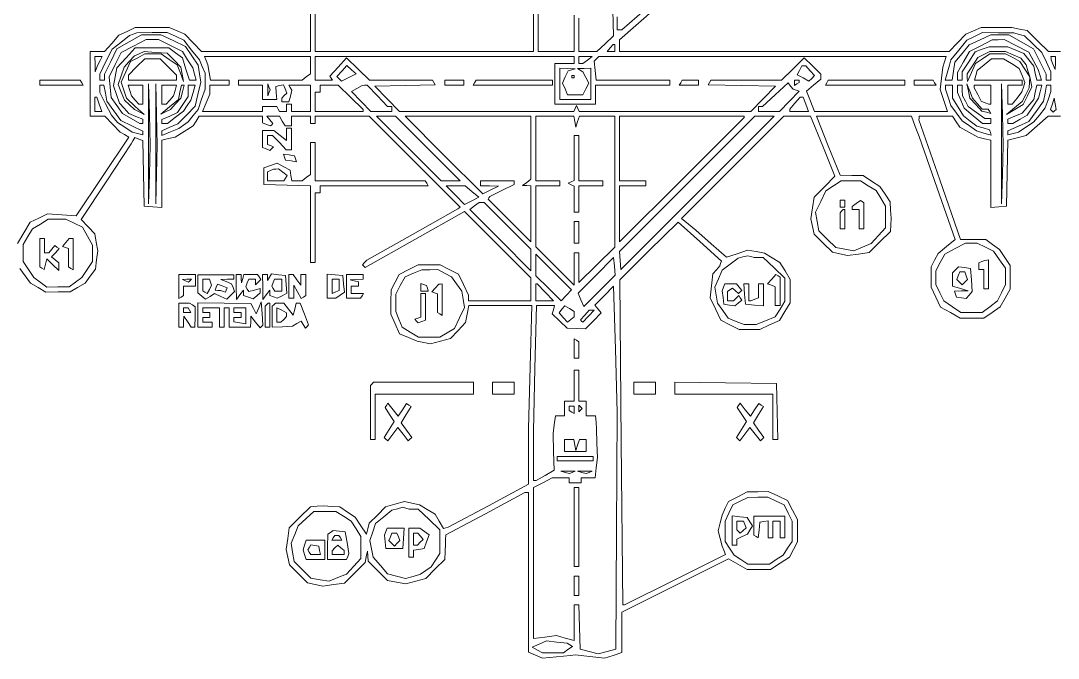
# Paper-space layout 'AN-05-DGE-020' of a CAD drawing. Header units: metres, sheet in millimetres. Extents: x 12 to 193, y 4 to 291.
# Drawn here: x 59 to 113.4, y 208.6 to 242.1 of the extents above; entities that cross this region are included whole.
import ezdxf

# ---------------------------------------------------------------- set-up
doc = ezdxf.new("R2010")
doc.units = ezdxf.units.M
doc.layers.add('DGE_CONTORNOS', color=7, linetype='Continuous', lineweight=0)
doc.layers.add('DGE_DATOS', color=7, linetype='Continuous', lineweight=0)

# ---------------------------------------------------------------- blocks, each defined once
blk = doc.blocks.new('LP_REF_DGE_MT_020')
at = {"layer": 'DGE_CONTORNOS'}
for points in [[(85.885, 243.098), (85.885, 240.475), (80.167, 240.475), (74.448, 240.475), (74.448, 245.25)], [(74.197, 245.439), (74.197, 240.475), (71.337, 240.476), (68.478, 240.477), (68.038, 240.933), (67.598, 241.389), (67.194, 241.56), (66.789, 241.731), (65.893, 241.731), (64.997, 241.731), (64.57, 241.529), (64.144, 241.326), (63.77, 240.9), (63.396, 240.475), (63.015, 240.475), (62.634, 240.475), (62.634, 238.778), (62.634, 237.081), (63.019, 237.081), (63.405, 237.081), (63.805, 236.662), (64.205, 236.243), (64.439, 236.115), (64.673, 235.987), (63.29, 233.917), (61.906, 231.848), (61.156, 231.902), (60.405, 231.956), (59.944, 231.737), (59.483, 231.519), (59.158, 230.964), (58.833, 230.409)], [(58.943, 229.091), (59.224, 228.71), (59.505, 228.33), (59.907, 228.092), (60.309, 227.854), (60.951, 227.863), (61.593, 227.871), (61.981, 228.101), (62.37, 228.33), (62.641, 228.698), (62.913, 229.065), (62.977, 229.546), (63.042, 230.027), (62.96, 230.466), (62.877, 230.905), (62.526, 231.281), (62.174, 231.658), (63.479, 233.647), (64.785, 235.636), (64.88, 235.798), (64.975, 235.96), (65.183, 235.88), (65.392, 235.8), (65.427, 234.084), (65.462, 232.368), (65.933, 232.329), (66.404, 232.29), (66.404, 234.055), (66.404, 235.82), (66.75, 235.905), (67.096, 235.99), (67.567, 236.286), (68.038, 236.581), (68.194, 236.831), (68.35, 237.081), (70.017, 237.081), (71.683, 237.081), (71.683, 236.906), (71.683, 236.731), (71.89, 236.652), (72.096, 236.573), (72.159, 236.635), (72.222, 236.698), (72.063, 236.89), (71.904, 237.081), (72.232, 237.081), (72.561, 237.081), (72.718, 236.83), (72.875, 236.578), (73.033, 236.578), (73.191, 236.578), (73.191, 236.83), (73.191, 237.081), (73.694, 237.081), (74.197, 237.081), (74.197, 236.893), (74.197, 236.704), (74.322, 236.704), (74.448, 236.704), (74.448, 236.893), (74.448, 237.081), (75.863, 237.081), (77.278, 237.081), (79.659, 234.698), (82.04, 232.315), (81.983, 232.266), (81.926, 232.218), (79.538, 230.871), (77.15, 229.524), (77.033, 229.409), (76.916, 229.293), (76.993, 229.216), (77.071, 229.138), (79.671, 230.611), (82.27, 232.084), (84.015, 230.343), (85.76, 228.601), (85.76, 228.003), (85.76, 227.404), (84.126, 227.404), (82.492, 227.404), (82.492, 227.553), (82.492, 227.702), (82.227, 228.248), (81.963, 228.795), (81.478, 229.042), (80.994, 229.289), (80.418, 229.289), (79.842, 229.289), (79.347, 229.037), (78.852, 228.784), (78.638, 228.377), (78.424, 227.969), (78.416, 227.338), (78.407, 226.706), (78.64, 226.188), (78.873, 225.671), (79.331, 225.478), (79.79, 225.286), (80.14, 225.21), (80.49, 225.135), (81.017, 225.276), (81.543, 225.418), (81.939, 225.838), (82.335, 226.258), (82.419, 226.705), (82.503, 227.153), (84.151, 227.153), (85.8, 227.153), (85.717, 223.927), (85.634, 220.702), (85.634, 219.238), (85.634, 217.774), (83.529, 216.65), (81.424, 215.527), (81.296, 215.492), (81.168, 215.457), (80.948, 215.829), (80.729, 216.2), (80.322, 216.447), (79.915, 216.694), (79.517, 216.778), (79.119, 216.862), (78.624, 216.729), (78.128, 216.595), (77.702, 216.16), (77.276, 215.725), (77.206, 215.437), (77.136, 215.15), (76.838, 215.6), (76.541, 216.05), (76.136, 216.316), (75.73, 216.582), (75.309, 216.611), (74.888, 216.641), (74.539, 216.618), (74.19, 216.596), (73.637, 216.043), (73.085, 215.49), (73, 214.923), (72.915, 214.356), (73.003, 213.955), (73.091, 213.554), (73.568, 213.077), (74.045, 212.599), (74.447, 212.511), (74.848, 212.423), (75.415, 212.508), (75.982, 212.593), (76.524, 213.135), (77.066, 213.677), (77.123, 213.974), (77.179, 214.27), (77.196, 214.002), (77.213, 213.734), (77.72, 213.227), (78.228, 212.72), (78.712, 212.638), (79.196, 212.556), (79.719, 212.697), (80.243, 212.838), (80.739, 213.334), (81.235, 213.831), (81.254, 214.239), (81.272, 214.647), (81.285, 214.881), (81.298, 215.114), (83.372, 216.231), (85.445, 217.347), (85.54, 217.349), (85.634, 217.35), (85.634, 213.155), (85.634, 208.96), (86.003, 208.807), (86.373, 208.654), (87.103, 208.723), (87.833, 208.792), (87.959, 208.809), (88.085, 208.826), (88.851, 208.736), (89.618, 208.646), (90.077, 208.797), (90.535, 208.949), (90.535, 210.007), (90.535, 211.065), (93.332, 212.464), (96.128, 213.863), (96.618, 213.581), (97.108, 213.299), (97.721, 213.299), (98.334, 213.299), (98.83, 213.627), (99.326, 213.955), (99.533, 214.355), (99.739, 214.754), (99.739, 215.337), (99.739, 215.92), (99.483, 216.423), (99.226, 216.926), (98.712, 217.158), (98.199, 217.389), (97.653, 217.381), (97.107, 217.373), (96.611, 217.12), (96.115, 216.867), (95.948, 216.511), (95.782, 216.156), (95.685, 215.747), (95.589, 215.339), (95.687, 214.93), (95.785, 214.522), (95.874, 214.308), (95.962, 214.094), (93.313, 212.768), (90.663, 211.443), (90.62, 211.443), (90.576, 211.443), (90.499, 219.974), (90.423, 228.506), (91.949, 230.018), (93.476, 231.53), (94.614, 230.508), (95.751, 229.486), (95.71, 229.356), (95.669, 229.226), (95.486, 229.024), (95.304, 228.821), (95.228, 228.186), (95.153, 227.55), (95.434, 226.97), (95.715, 226.39), (96.199, 226.143), (96.684, 225.896), (97.223, 225.899), (97.762, 225.901), (98.277, 226.135), (98.792, 226.369), (99.077, 226.83), (99.362, 227.292), (99.362, 227.907), (99.362, 228.521), (99.09, 228.962), (98.818, 229.402), (98.416, 229.649), (98.014, 229.896), (97.57, 229.979), (97.126, 230.061), (96.571, 229.87), (96.016, 229.679), (95.209, 230.395), (94.403, 231.111), (94.028, 231.413), (93.654, 231.714), (96.335, 234.398), (99.017, 237.081), (99.719, 237.081), (100.421, 237.081), (101.065, 235.507), (101.708, 233.933), (101.159, 233.383), (100.609, 232.834), (100.524, 232.267), (100.439, 231.7), (100.528, 231.299), (100.616, 230.897), (101.093, 230.42), (101.57, 229.943), (101.971, 229.855), (102.373, 229.767), (102.94, 229.852), (103.507, 229.937), (104.059, 230.489), (104.612, 231.042), (104.635, 231.391), (104.657, 231.74), (104.628, 232.161), (104.598, 232.582), (104.332, 232.987), (104.066, 233.393), (103.627, 233.681), (103.188, 233.969), (102.585, 233.978), (101.982, 233.987), (101.359, 235.534), (100.736, 237.081), (103.229, 237.081), (105.722, 237.081), (105.921, 236.547), (106.119, 236.013), (107.062, 233.311), (108.005, 230.609), (107.56, 230.247), (107.115, 229.885), (106.932, 229.53), (106.749, 229.176), (106.749, 228.644), (106.749, 228.112), (107, 227.592), (107.251, 227.073), (107.766, 226.784), (108.28, 226.495), (108.899, 226.495), (109.519, 226.495), (109.949, 226.79), (110.38, 227.085), (110.638, 227.545), (110.896, 228.004), (110.896, 228.628), (110.896, 229.252), (110.613, 229.667), (110.331, 230.083), (109.976, 230.346), (109.621, 230.609), (108.958, 230.609), (108.295, 230.609), (107.205, 233.751), (106.115, 236.893), (106.118, 236.987), (106.12, 237.081), (106.997, 237.081), (107.874, 237.081), (108.064, 236.791), (108.255, 236.5), (108.727, 236.241), (109.199, 235.982), (109.545, 235.901), (109.891, 235.82), (109.891, 234.055), (109.891, 232.289), (110.299, 232.329), (110.708, 232.368), (110.743, 234.092), (110.777, 235.817), (111.259, 235.946), (111.741, 236.076), (112.312, 236.579), (112.883, 237.081), (113.209, 237.081), (113.535, 237.081)], [(113.535, 240.475), (113.226, 240.475), (112.917, 240.475), (112.352, 241.023), (111.788, 241.572), (111.389, 241.652), (110.99, 241.731), (110.185, 241.731), (109.38, 241.731), (108.975, 241.56), (108.571, 241.389), (108.131, 240.933), (107.691, 240.477), (99.051, 240.476), (90.41, 240.475), (90.41, 240.784), (90.41, 241.093), (92.253, 242.713)], [(92.134, 243.011), (90.528, 241.606), (90.406, 241.606), (90.284, 241.606), (90.284, 242.297)], [(90.034, 243.332), (90.097, 241.291), (89.657, 240.885), (89.216, 240.478), (88.744, 240.476), (88.273, 240.475), (88.273, 241.347), (88.273, 242.219)], [(88.022, 242.375), (88.022, 241.425), (88.022, 240.475), (87.079, 240.475), (86.137, 240.475), (86.137, 242.981)]]:
    blk.add_lwpolyline(points, dxfattribs=at)
for points in [[(67.113, 241.275), (67.546, 241.069), (67.956, 240.552), (68.366, 240.035), (68.516, 239.683), (68.667, 239.332), (68.667, 238.913), (68.667, 238.495), (68.481, 237.969), (68.295, 237.442), (68.036, 237.113), (67.778, 236.784), (67.533, 236.613), (67.289, 236.442), (66.847, 236.257), (66.404, 236.072), (66.404, 236.198), (66.404, 236.324), (66.824, 236.499), (67.243, 236.674), (67.693, 237.137), (68.143, 237.601), (68.294, 238.23), (68.445, 238.86), (68.372, 239.308), (68.3, 239.756), (67.972, 240.25), (67.645, 240.745), (66.993, 241.048), (66.342, 241.352), (65.839, 241.352), (65.336, 241.352), (64.69, 240.981), (64.044, 240.611), (63.716, 239.953), (63.388, 239.294), (63.388, 239.13), (63.388, 238.966), (63.262, 238.966), (63.137, 238.966), (63.137, 239.13), (63.137, 239.294), (63.461, 239.944), (63.785, 240.595), (64.246, 240.956), (64.708, 241.318), (64.896, 241.389), (65.085, 241.46), (65.883, 241.47), (66.681, 241.48)], [(66.851, 240.79), (67.473, 240.477), (67.751, 240.045), (68.029, 239.612), (68.11, 239.289), (68.191, 238.966), (68.02, 238.967), (67.85, 238.968), (67.661, 239.555), (67.473, 240.142), (67.118, 240.403), (66.763, 240.663), (65.883, 240.663), (65.004, 240.663), (64.518, 240.143), (64.033, 239.622), (63.944, 239.148), (63.855, 238.674), (64.014, 238.223), (64.172, 237.772), (64.421, 237.5), (64.67, 237.227), (65.034, 237.076), (65.399, 236.925), (65.399, 236.815), (65.399, 236.704), (65.322, 236.704), (65.245, 236.704), (64.785, 236.962), (64.326, 237.22), (64.034, 237.646), (63.743, 238.072), (63.691, 238.612), (63.639, 239.151), (63.951, 239.789), (64.263, 240.427), (64.919, 240.765), (65.575, 241.103), (65.902, 241.103), (66.229, 241.103)], [(111.365, 241.373), (111.645, 241.291), (112.106, 240.855), (112.567, 240.419), (112.797, 239.913), (113.027, 239.406), (113.03, 239.186), (113.033, 238.966), (112.907, 238.966), (112.781, 238.966), (112.781, 239.13), (112.781, 239.294), (112.453, 239.953), (112.125, 240.611), (111.479, 240.981), (110.833, 241.352), (110.361, 241.353), (109.888, 241.354), (109.32, 241.087), (108.752, 240.82), (108.376, 240.365), (107.999, 239.909), (107.923, 239.438), (107.848, 238.966), (107.667, 238.966), (107.486, 238.966), (107.557, 239.218), (107.628, 239.469), (107.707, 239.752), (107.785, 240.035), (108.202, 240.55), (108.619, 241.064), (109.035, 241.269), (109.451, 241.474), (110.268, 241.465), (111.085, 241.455)], [(111.224, 240.776), (111.869, 240.45), (112.122, 239.991), (112.375, 239.532), (112.461, 239.249), (112.547, 238.966), (112.423, 238.966), (112.299, 238.966), (112.217, 239.338), (112.136, 239.709), (111.872, 240.044), (111.608, 240.379), (111.193, 240.553), (110.779, 240.726), (110.29, 240.726), (109.802, 240.726), (109.433, 240.597), (109.063, 240.468), (108.723, 239.943), (108.382, 239.419), (108.382, 239.193), (108.382, 238.966), (108.257, 238.966), (108.131, 238.966), (108.131, 239.175), (108.131, 239.384), (108.451, 239.93), (108.771, 240.475), (109.362, 240.783), (109.954, 241.091), (110.266, 241.097), (110.578, 241.103)], [(90.158, 240.663), (90.158, 240.475), (89.955, 240.475), (89.751, 240.475), (89.907, 240.663), (90.064, 240.852), (90.111, 240.852), (90.158, 240.852)], [(63.158, 240.003), (63.045, 239.783), (62.975, 239.595), (62.905, 239.406), (62.895, 239.815), (62.885, 240.223), (63.078, 240.223), (63.271, 240.223)], [(67.037, 240.021), (67.395, 239.658), (67.466, 239.281), (67.538, 238.904), (67.369, 239.343), (67.201, 239.783), (66.784, 240.066), (66.367, 240.349), (65.94, 240.349), (65.512, 240.349), (65.13, 240.151), (64.748, 239.954), (64.509, 239.413), (64.27, 238.872), (64.406, 238.448), (64.543, 238.024), (65.002, 237.599), (65.462, 237.175), (65.21, 237.306), (64.959, 237.438), (64.698, 237.684), (64.436, 237.931), (64.269, 238.336), (64.101, 238.741), (64.262, 239.199), (64.423, 239.658), (64.691, 239.954), (64.959, 240.251), (65.21, 240.361), (65.462, 240.472), (66.07, 240.428), (66.679, 240.384)], [(66.731, 239.67), (67.158, 239.243), (67.158, 239.105), (67.158, 238.966), (65.902, 238.966), (64.645, 238.966), (64.645, 239.105), (64.645, 239.243), (65.072, 239.67), (65.499, 240.097), (65.902, 240.097), (66.304, 240.097)], [(74.197, 239.766), (74.197, 239.308), (73.977, 239.141), (73.757, 238.974), (72.092, 238.97), (70.426, 238.966), (70.426, 238.841), (70.426, 238.715), (71.055, 238.715), (71.683, 238.715), (71.683, 238.338), (71.683, 237.961), (72.052, 237.961), (72.422, 237.961), (72.398, 238.302), (72.374, 238.642), (72.578, 238.685), (72.783, 238.727), (72.865, 238.512), (72.948, 238.296), (72.818, 238.166), (72.689, 238.036), (72.689, 237.936), (72.689, 237.835), (72.875, 237.835), (73.061, 237.835), (73.138, 238.142), (73.215, 238.449), (73.133, 238.582), (73.051, 238.715), (73.624, 238.715), (74.197, 238.715), (74.197, 238.024), (74.197, 237.333), (73.694, 237.333), (73.191, 237.333), (73.191, 237.521), (73.191, 237.71), (73.066, 237.71), (72.94, 237.71), (72.94, 237.521), (72.94, 237.333), (72.759, 237.333), (72.578, 237.333), (72.5, 237.458), (72.422, 237.584), (72.053, 237.584), (71.683, 237.584), (71.683, 237.458), (71.683, 237.333), (70.11, 237.333), (68.538, 237.333), (68.728, 237.788), (68.918, 238.243), (68.918, 238.479), (68.918, 238.715), (69.421, 238.715), (69.923, 238.715), (69.923, 238.841), (69.923, 238.966), (69.437, 238.966), (68.951, 238.966), (68.882, 239.375), (68.814, 239.783), (68.727, 240.003), (68.64, 240.223), (71.418, 240.223), (74.197, 240.223)], [(88.022, 240.035), (88.022, 239.846), (87.519, 239.846), (87.016, 239.846), (87.016, 238.778), (87.016, 237.71), (88.085, 237.71), (89.153, 237.71), (89.153, 238.212), (89.153, 238.715), (91.101, 238.715), (93.049, 238.715), (93.049, 238.841), (93.049, 238.966), (91.114, 238.966), (89.179, 238.966), (89.131, 239.472), (89.083, 239.977), (89.206, 240.1), (89.329, 240.223), (98.43, 240.223), (107.532, 240.223), (107.451, 239.94), (107.371, 239.658), (107.295, 239.073), (107.219, 238.488), (107.416, 237.911), (107.613, 237.333), (104.121, 237.333), (100.628, 237.333), (100.418, 237.867), (100.208, 238.401), (100.588, 238.715), (100.969, 239.029), (100.968, 239.162), (100.967, 239.294), (100.53, 239.718), (100.093, 240.141), (99.497, 239.554), (98.902, 238.966), (97.051, 238.966), (95.201, 238.966), (95.125, 238.844), (95.05, 238.722), (96.821, 238.687), (98.593, 238.652), (97.946, 237.992), (97.3, 237.333), (92.797, 237.333), (88.294, 237.333), (88.221, 237.49), (88.148, 237.647), (88.074, 237.49), (88.001, 237.333), (83.435, 237.333), (78.869, 237.333), (78.223, 237.992), (77.577, 238.652), (79.159, 238.687), (80.742, 238.723), (80.667, 238.845), (80.592, 238.966), (78.938, 238.966), (77.285, 238.966), (76.688, 239.553), (76.092, 240.141), (75.652, 239.66), (75.211, 239.179), (75.277, 239.073), (75.343, 238.966), (74.895, 238.966), (74.448, 238.966), (74.448, 239.595), (74.448, 240.223), (81.235, 240.223), (88.022, 240.223)], [(88.72, 240.031), (88.477, 239.846), (88.375, 239.846), (88.273, 239.846), (88.273, 240.035), (88.273, 240.223), (88.619, 240.219), (88.964, 240.215)], [(111.057, 240.305), (111.462, 240.136), (111.603, 239.96), (111.745, 239.783), (111.833, 239.469), (111.921, 239.155), (111.666, 239.557), (111.41, 239.96), (111.034, 240.154), (110.657, 240.349), (110.243, 240.348), (109.828, 240.347), (109.451, 240.099), (109.074, 239.851), (108.863, 239.377), (108.652, 238.904), (108.643, 239.105), (108.634, 239.306), (108.92, 239.731), (109.207, 240.157), (109.517, 240.314), (109.828, 240.471), (110.24, 240.473), (110.653, 240.475)], [(110.961, 239.845), (111.369, 239.593), (111.521, 239.226), (111.673, 238.859), (111.594, 238.609), (111.514, 238.359), (111.259, 238.034), (111.004, 237.71), (110.887, 237.71), (110.77, 237.71), (110.77, 238.212), (110.77, 238.715), (111.147, 238.715), (111.525, 238.715), (111.525, 238.841), (111.525, 238.966), (110.279, 238.966), (109.034, 238.966), (109.101, 239.219), (109.167, 239.472), (109.538, 239.785), (109.91, 240.097), (110.231, 240.097), (110.552, 240.097)], [(113.275, 239.878), (113.266, 239.532), (113.158, 239.783), (113.05, 240.035), (113.042, 240.129), (113.033, 240.223), (113.158, 240.223), (113.284, 240.223)], [(76.203, 239.115), (75.818, 238.929), (75.698, 239.049), (75.578, 239.169), (75.842, 239.453), (76.107, 239.737), (76.347, 239.519), (76.588, 239.302)], [(87.896, 239.514), (87.708, 239.462), (87.558, 239.141), (87.408, 238.821), (87.546, 238.517), (87.685, 238.212), (88.084, 238.212), (88.482, 238.212), (88.642, 238.511), (88.802, 238.809), (88.644, 239.108), (88.487, 239.406), (88.349, 239.499), (88.21, 239.591), (88.556, 239.593), (88.902, 239.595), (88.902, 238.778), (88.902, 237.961), (88.085, 237.961), (87.268, 237.961), (87.268, 238.778), (87.268, 239.595), (87.676, 239.58), (88.085, 239.566)], [(100.404, 239.466), (100.634, 239.212), (100.489, 239.067), (100.344, 238.921), (100.032, 239.088), (99.721, 239.254), (99.846, 239.487), (99.971, 239.72), (100.072, 239.72), (100.174, 239.72)], [(59.995, 238.841), (59.995, 238.715), (61.133, 238.715), (62.272, 238.715), (62.194, 238.841), (62.116, 238.966), (61.055, 238.966), (59.995, 238.966)], [(81.235, 238.841), (81.235, 238.715), (81.738, 238.715), (82.24, 238.715), (82.24, 238.841), (82.24, 238.966), (81.738, 238.966), (81.235, 238.966)], [(82.806, 238.841), (82.728, 238.715), (84.809, 238.715), (86.891, 238.715), (86.891, 238.841), (86.891, 238.966), (84.887, 238.966), (82.884, 238.966)], [(88.022, 239.155), (88.022, 239.092), (87.959, 239.092), (87.896, 239.092), (87.896, 239.155), (87.896, 239.218), (87.959, 239.218), (88.022, 239.218)], [(93.615, 238.841), (93.537, 238.715), (94.047, 238.715), (94.557, 238.715), (94.557, 238.841), (94.557, 238.966), (94.125, 238.966), (93.692, 238.966)], [(99.836, 238.911), (99.836, 238.856), (99.71, 238.778), (99.585, 238.7), (99.585, 238.833), (99.585, 238.966), (99.71, 238.966), (99.836, 238.966)], [(101.281, 238.841), (101.204, 238.715), (103.285, 238.715), (105.366, 238.715), (105.366, 238.841), (105.366, 238.966), (103.363, 238.966), (101.359, 238.966)], [(105.869, 238.841), (105.869, 238.715), (106.442, 238.715), (107.015, 238.715), (106.937, 238.841), (106.859, 238.966), (106.364, 238.966), (105.869, 238.966)], [(111.814, 238.152), (111.587, 237.69), (111.147, 237.433), (110.708, 237.176), (111.119, 237.517), (111.53, 237.857), (111.716, 238.217), (111.902, 238.577), (111.919, 238.866), (111.936, 239.155), (111.989, 238.885), (112.041, 238.615)], [(63.44, 238.29), (63.519, 237.865), (63.882, 237.364), (64.245, 236.863), (64.822, 236.584), (65.399, 236.305), (65.399, 236.202), (65.399, 236.099), (65.116, 236.169), (64.833, 236.24), (64.456, 236.499), (64.079, 236.758), (63.919, 236.951), (63.759, 237.144), (63.448, 237.737), (63.137, 238.33), (63.137, 238.522), (63.137, 238.715), (63.248, 238.715), (63.36, 238.715)], [(65.399, 238.212), (65.399, 237.71), (65.293, 237.71), (65.186, 237.71), (64.993, 237.93), (64.8, 238.149), (64.714, 238.432), (64.628, 238.715), (65.013, 238.715), (65.399, 238.715)], [(65.744, 234.026), (65.705, 232.494), (65.705, 235.636), (65.705, 238.778), (65.744, 237.168), (65.784, 235.558)], [(66.121, 234.026), (66.082, 232.494), (66.082, 235.636), (66.082, 238.778), (66.121, 237.168), (66.161, 235.558)], [(67.477, 238.369), (67.391, 238.024), (67.118, 237.729), (66.844, 237.435), (66.593, 237.308), (66.342, 237.181), (66.803, 237.572), (67.265, 237.963), (67.347, 238.339), (67.43, 238.715), (67.496, 238.715), (67.563, 238.715)], [(67.089, 238.432), (67.003, 238.149), (66.81, 237.93), (66.617, 237.71), (66.511, 237.71), (66.404, 237.71), (66.404, 238.212), (66.404, 238.715), (66.79, 238.715), (67.175, 238.715)], [(68.034, 238.323), (67.921, 237.93), (67.731, 237.64), (67.541, 237.349), (67.118, 237.027), (66.695, 236.704), (66.55, 236.704), (66.404, 236.704), (66.404, 236.807), (66.404, 236.91), (66.811, 237.09), (67.217, 237.27), (67.502, 237.697), (67.787, 238.124), (67.787, 238.419), (67.787, 238.715), (67.967, 238.715), (68.146, 238.715)], [(72.018, 238.307), (71.954, 238.149), (71.954, 238.464), (71.954, 238.778), (72.018, 238.621), (72.081, 238.464)], [(76.302, 238.075), (76.962, 237.44), (76.962, 237.386), (76.962, 237.333), (75.705, 237.333), (74.448, 237.333), (74.448, 237.835), (74.448, 238.338), (74.574, 238.338), (74.699, 238.338), (74.699, 238.527), (74.699, 238.715), (75.171, 238.712), (75.642, 238.71)], [(77.702, 238.149), (78.232, 237.584), (78.351, 237.584), (78.47, 237.584), (78.47, 237.458), (78.47, 237.333), (77.919, 237.333), (77.368, 237.333), (76.857, 237.858), (76.347, 238.384), (76.623, 238.537), (76.899, 238.69), (77.036, 238.703), (77.172, 238.715)], [(99.68, 238.446), (99.838, 238.4), (99.32, 237.866), (98.802, 237.333), (98.251, 237.333), (97.699, 237.333), (97.699, 237.458), (97.699, 237.584), (97.806, 237.584), (97.913, 237.584), (98.579, 238.212), (99.244, 238.839), (99.383, 238.666), (99.522, 238.493)], [(107.88, 238.369), (107.881, 238.024), (108.163, 237.562), (108.445, 237.1), (108.794, 236.828), (109.143, 236.555), (109.477, 236.466), (109.811, 236.376), (109.859, 236.232), (109.907, 236.089), (109.522, 236.199), (109.138, 236.309), (108.76, 236.578), (108.382, 236.847), (108.085, 237.247), (107.789, 237.647), (107.646, 238.074), (107.503, 238.501), (107.503, 238.608), (107.503, 238.715), (107.691, 238.715), (107.88, 238.715)], [(108.387, 238.432), (108.391, 238.149), (108.547, 237.87), (108.702, 237.59), (109.132, 237.273), (109.562, 236.956), (109.727, 236.956), (109.891, 236.956), (109.891, 236.83), (109.891, 236.704), (109.668, 236.704), (109.445, 236.704), (108.961, 237.103), (108.477, 237.502), (108.304, 237.916), (108.131, 238.33), (108.131, 238.522), (108.131, 238.715), (108.257, 238.715), (108.382, 238.715)], [(109.174, 237.741), (109.432, 237.458), (109.591, 237.458), (109.75, 237.458), (109.821, 237.344), (109.891, 237.23), (109.652, 237.293), (109.413, 237.355), (109.095, 237.69), (108.777, 238.024), (108.705, 238.401), (108.632, 238.778), (108.775, 238.401), (108.917, 238.024)], [(109.891, 238.212), (109.891, 237.71), (109.838, 237.71), (109.786, 237.71), (109.582, 237.788), (109.379, 237.866), (109.195, 238.221), (109.011, 238.577), (109.011, 238.646), (109.011, 238.715), (109.451, 238.715), (109.891, 238.715)], [(110.487, 234.026), (110.448, 232.494), (110.448, 235.636), (110.448, 238.778), (110.487, 237.168), (110.527, 235.558)], [(112.473, 238.369), (112.388, 238.024), (112.085, 237.581), (111.782, 237.139), (111.414, 236.921), (111.046, 236.704), (110.908, 236.704), (110.77, 236.704), (110.77, 236.815), (110.77, 236.925), (111.15, 237.082), (111.53, 237.239), (111.831, 237.597), (112.132, 237.955), (112.215, 238.335), (112.299, 238.715), (112.428, 238.715), (112.557, 238.715)], [(113.033, 238.545), (113.033, 238.376), (112.887, 237.948), (112.741, 237.521), (112.429, 237.144), (112.117, 236.767), (111.727, 236.505), (111.336, 236.242), (111.053, 236.171), (110.77, 236.099), (110.77, 236.207), (110.77, 236.315), (111.327, 236.562), (111.884, 236.808), (112.267, 237.336), (112.65, 237.865), (112.73, 238.29), (112.809, 238.715), (112.921, 238.715), (113.033, 238.715)], [(63.118, 237.71), (63.249, 237.333), (63.067, 237.333), (62.885, 237.333), (62.885, 237.71), (62.885, 238.087), (62.936, 238.087), (62.986, 238.087)], [(100.175, 237.71), (100.317, 237.333), (99.825, 237.333), (99.333, 237.333), (99.333, 237.394), (99.333, 237.456), (99.607, 237.771), (99.881, 238.087), (99.957, 238.087), (100.032, 238.087)], [(113.231, 237.364), (113.158, 237.291), (113.084, 237.365), (113.01, 237.439), (113.111, 237.732), (113.212, 238.024), (113.258, 237.73), (113.304, 237.437)], [(80.355, 235.385), (82.048, 233.688), (81.546, 233.688), (81.043, 233.688), (79.35, 235.385), (77.656, 237.081), (78.159, 237.081), (78.662, 237.081)], [(85.76, 235.43), (85.76, 233.778), (85.54, 233.611), (85.32, 233.445), (85.54, 233.441), (85.76, 233.437), (85.76, 231.962), (85.76, 230.488), (84.635, 231.608), (83.51, 232.727), (83.555, 232.8), (83.6, 232.873), (84.238, 233.186), (84.876, 233.499), (84.878, 233.594), (84.88, 233.688), (84, 233.688), (83.12, 233.688), (83.12, 233.562), (83.12, 233.437), (83.591, 233.428), (84.063, 233.42), (83.649, 233.215), (83.235, 233.009), (81.198, 235.045), (79.162, 237.081), (82.461, 237.081), (85.76, 237.081)], [(88.06, 236.798), (88.116, 236.516), (88.209, 236.798), (88.303, 237.081), (89.227, 237.081), (90.152, 237.081), (90.152, 233.65), (90.152, 230.219), (89.212, 229.286), (88.273, 228.353), (88.273, 229.135), (88.273, 229.917), (88.148, 229.917), (88.022, 229.917), (88.022, 229.072), (88.022, 228.227), (87.016, 229.226), (86.011, 230.226), (86.011, 231.831), (86.011, 233.437), (86.639, 233.437), (87.268, 233.437), (87.268, 233.562), (87.268, 233.688), (86.639, 233.688), (86.011, 233.688), (86.011, 235.385), (86.011, 237.081), (87.008, 237.081), (88.004, 237.081)], [(94.494, 233.057), (90.473, 229.034), (90.436, 229.507), (90.399, 229.98), (93.955, 233.53), (97.511, 237.08), (98.013, 237.081), (98.515, 237.081)], [(96.945, 237.049), (96.945, 237.017), (93.678, 233.751), (90.41, 230.485), (90.41, 231.961), (90.41, 233.437), (91.101, 233.437), (91.792, 233.437), (91.792, 233.562), (91.792, 233.688), (91.101, 233.688), (90.41, 233.688), (90.41, 235.385), (90.41, 237.081), (93.678, 237.081), (96.945, 237.081)], [(72.94, 236.129), (72.94, 235.806), (72.609, 236.067), (72.278, 236.327), (71.98, 236.327), (71.683, 236.327), (71.683, 235.883), (71.683, 235.439), (71.877, 235.365), (72.071, 235.291), (72.16, 235.386), (72.249, 235.482), (72.092, 235.538), (71.934, 235.594), (71.934, 235.835), (71.934, 236.076), (72.073, 236.076), (72.211, 236.076), (72.563, 235.699), (72.915, 235.322), (73.053, 235.322), (73.191, 235.322), (73.191, 235.887), (73.191, 236.453), (73.066, 236.453), (72.94, 236.453)], [(74.197, 234.864), (74.197, 234.03), (73.977, 233.863), (73.757, 233.696), (73.483, 233.692), (73.209, 233.688), (73.169, 233.966), (73.128, 234.245), (72.791, 234.434), (72.454, 234.622), (72.1, 234.498), (71.746, 234.373), (71.746, 233.936), (71.746, 233.499), (72.971, 233.463), (74.197, 233.427), (74.197, 231.421), (74.197, 229.415), (74.322, 229.415), (74.448, 229.415), (74.448, 231.237), (74.448, 233.059), (74.574, 233.059), (74.699, 233.059), (74.699, 233.248), (74.699, 233.437), (77.535, 233.437), (80.37, 233.437), (80.292, 233.562), (80.215, 233.688), (77.331, 233.688), (74.448, 233.688), (74.448, 234.693), (74.448, 235.699), (74.322, 235.699), (74.197, 235.699)], [(88.022, 234.892), (88.022, 233.709), (87.865, 233.636), (87.708, 233.562), (87.865, 233.489), (88.022, 233.416), (88.022, 232.735), (88.022, 232.054), (88.148, 232.054), (88.273, 232.054), (88.273, 232.745), (88.273, 233.437), (88.902, 233.437), (89.53, 233.437), (89.53, 233.562), (89.53, 233.688), (88.902, 233.688), (88.273, 233.688), (88.273, 234.882), (88.273, 236.076), (88.148, 236.076), (88.022, 236.076)], [(72.838, 234.935), (72.89, 234.779), (73.177, 234.735), (73.464, 234.692), (73.412, 234.85), (73.36, 235.007), (73.073, 235.049), (72.786, 235.091)], [(72.747, 234.147), (72.978, 233.977), (72.889, 233.833), (72.799, 233.688), (72.367, 233.688), (71.934, 233.688), (71.934, 233.929), (71.934, 234.17), (72.092, 234.233), (72.249, 234.296), (72.382, 234.306), (72.515, 234.316)], [(103.451, 233.437), (103.86, 233.187), (104.11, 232.778), (104.36, 232.368), (104.36, 231.799), (104.361, 231.23), (103.986, 230.82), (103.61, 230.409), (103.153, 230.218), (102.695, 230.026), (102.22, 230.107), (101.745, 230.187), (101.302, 230.63), (100.86, 231.072), (100.777, 231.563), (100.694, 232.055), (100.964, 232.612), (101.234, 233.17), (101.635, 233.427), (102.035, 233.684), (102.538, 233.685), (103.041, 233.687)], [(82.667, 233.13), (83.03, 232.833), (82.654, 232.639), (82.278, 232.444), (81.794, 232.94), (81.31, 233.437), (81.806, 233.432), (82.303, 233.427)], [(84.532, 231.334), (85.76, 230.111), (85.76, 229.543), (85.76, 228.976), (84.157, 230.584), (82.555, 232.192), (82.799, 232.374), (83.043, 232.557), (83.173, 232.557), (83.304, 232.557)], [(101.973, 232.494), (101.973, 232.305), (102.098, 232.305), (102.224, 232.305), (102.224, 232.494), (102.224, 232.682), (102.098, 232.682), (101.973, 232.682)], [(102.82, 232.5), (102.601, 232.341), (102.601, 232.26), (102.601, 232.18), (102.79, 232.18), (102.978, 232.18), (102.978, 231.677), (102.978, 231.174), (103.104, 231.174), (103.229, 231.174), (103.229, 231.858), (103.229, 232.542), (103.134, 232.601), (103.038, 232.66)], [(102.056, 232.096), (101.973, 232.012), (101.973, 231.593), (101.973, 231.174), (102.098, 231.174), (102.224, 231.174), (102.224, 231.677), (102.224, 232.18), (102.182, 232.18), (102.14, 232.18)], [(61.799, 231.472), (62.229, 231.267), (62.494, 230.795), (62.76, 230.323), (62.76, 229.888), (62.76, 229.452), (62.477, 229.036), (62.194, 228.621), (61.866, 228.378), (61.539, 228.136), (60.949, 228.127), (60.359, 228.118), (60.02, 228.369), (59.68, 228.621), (59.398, 229.036), (59.115, 229.452), (59.115, 229.905), (59.116, 230.357), (59.365, 230.767), (59.615, 231.177), (60.025, 231.426), (60.434, 231.676), (60.901, 231.677), (61.369, 231.677)], [(88.022, 230.986), (88.022, 230.42), (88.148, 230.42), (88.273, 230.42), (88.273, 230.986), (88.273, 231.551), (88.148, 231.551), (88.022, 231.551)], [(59.995, 229.925), (59.995, 229.178), (60.106, 229.109), (60.217, 229.041), (60.29, 229.317), (60.362, 229.593), (60.681, 229.294), (61, 228.994), (61, 229.189), (61, 229.384), (60.808, 229.543), (60.617, 229.702), (60.816, 229.923), (61.016, 230.144), (60.897, 230.218), (60.777, 230.292), (60.622, 230.105), (60.466, 229.917), (60.356, 229.917), (60.246, 229.917), (60.246, 230.295), (60.246, 230.672), (60.12, 230.672), (59.995, 230.672)], [(61.361, 230.463), (61.189, 230.254), (61.346, 230.201), (61.503, 230.148), (61.503, 229.663), (61.503, 229.178), (61.628, 229.101), (61.754, 229.023), (61.754, 229.847), (61.754, 230.672), (61.644, 230.672), (61.533, 230.672)], [(109.597, 230.214), (110.032, 230.007), (110.338, 229.556), (110.645, 229.105), (110.645, 228.682), (110.645, 228.259), (110.439, 227.824), (110.232, 227.39), (109.83, 227.083), (109.427, 226.776), (108.871, 226.776), (108.315, 226.776), (107.864, 227.082), (107.413, 227.389), (107.206, 227.824), (107, 228.259), (107, 228.619), (107, 228.979), (107.233, 229.414), (107.466, 229.848), (108.007, 230.134), (108.548, 230.42), (108.855, 230.42), (109.161, 230.42)], [(87.618, 227.689), (87.344, 227.398), (86.678, 228.057), (86.011, 228.715), (86.011, 229.282), (86.011, 229.848), (86.951, 228.914), (87.891, 227.981)], [(89.358, 227.925), (88.54, 227.107), (88.384, 227.45), (88.228, 227.792), (89.162, 228.734), (90.096, 229.675), (90.136, 229.21), (90.176, 228.744)], [(97.707, 229.666), (97.946, 229.666), (98.514, 229.122), (99.082, 228.578), (99.082, 227.974), (99.082, 227.371), (98.828, 226.96), (98.574, 226.55), (98.072, 226.348), (97.569, 226.147), (97.253, 226.147), (96.937, 226.147), (96.52, 226.321), (96.103, 226.496), (95.825, 226.886), (95.547, 227.276), (95.48, 227.691), (95.412, 228.107), (95.6, 228.556), (95.787, 229.005), (96.209, 229.323), (96.631, 229.641), (96.882, 229.701), (97.134, 229.762), (97.301, 229.714), (97.469, 229.666)], [(108.036, 229.018), (107.88, 228.862), (107.88, 228.513), (107.88, 228.165), (108.288, 228.047), (108.697, 227.929), (108.341, 227.918), (107.984, 227.907), (108.036, 227.75), (108.088, 227.592), (108.34, 227.555), (108.593, 227.517), (108.746, 227.702), (108.9, 227.887), (108.861, 228.494), (108.822, 229.101), (108.507, 229.137), (108.192, 229.174)], [(109.419, 229.457), (109.262, 229.394), (109.262, 229.216), (109.262, 229.038), (109.388, 229.038), (109.514, 229.038), (109.514, 228.535), (109.514, 228.032), (109.639, 228.032), (109.765, 228.032), (109.765, 228.786), (109.765, 229.54), (109.671, 229.531), (109.576, 229.521)], [(67.284, 228.151), (67.284, 227.515), (67.41, 227.592), (67.535, 227.67), (67.535, 227.914), (67.535, 228.158), (67.85, 228.158), (68.164, 228.158), (68.164, 228.472), (68.164, 228.786), (67.724, 228.786), (67.284, 228.786)], [(68.29, 228.287), (68.29, 227.812), (68.488, 227.647), (68.687, 227.482), (68.925, 227.63), (69.162, 227.779), (69.485, 227.632), (69.807, 227.485), (70.008, 227.686), (70.209, 227.887), (70.132, 228.088), (70.055, 228.29), (69.769, 228.404), (69.484, 228.519), (69.829, 228.527), (70.175, 228.535), (70.175, 228.652), (70.175, 228.769), (69.232, 228.765), (68.29, 228.762)], [(70.305, 228.127), (70.309, 227.467), (70.493, 227.711), (70.678, 227.955), (70.678, 227.813), (70.678, 227.672), (70.935, 227.591), (71.192, 227.509), (71.375, 227.66), (71.557, 227.812), (71.557, 227.924), (71.557, 228.037), (71.257, 227.962), (70.956, 227.886), (70.879, 228.011), (70.802, 228.135), (70.879, 228.335), (70.956, 228.535), (71.131, 228.535), (71.306, 228.535), (71.306, 228.384), (71.306, 228.233), (71.446, 228.373), (71.586, 228.513), (71.501, 228.65), (71.417, 228.786), (71.056, 228.786), (70.696, 228.786), (70.639, 228.566), (70.581, 228.347), (70.566, 228.566), (70.552, 228.786), (70.426, 228.786), (70.301, 228.786)], [(71.687, 228.127), (71.691, 227.467), (71.876, 227.711), (72.06, 227.955), (72.06, 227.818), (72.06, 227.682), (72.258, 227.606), (72.455, 227.53), (72.705, 227.664), (72.954, 227.797), (72.916, 228.26), (72.877, 228.724), (72.514, 228.765), (72.15, 228.807), (72.044, 228.639), (71.938, 228.472), (71.936, 228.629), (71.934, 228.786), (71.809, 228.786), (71.683, 228.786)], [(73.066, 228.158), (73.066, 227.53), (73.191, 227.53), (73.317, 227.53), (73.322, 227.875), (73.327, 228.221), (73.516, 227.871), (73.706, 227.522), (73.826, 227.596), (73.945, 227.67), (73.945, 228.228), (73.945, 228.786), (73.82, 228.786), (73.694, 228.786), (73.687, 228.504), (73.681, 228.221), (73.484, 228.504), (73.286, 228.786), (73.176, 228.786), (73.066, 228.786)], [(75.076, 228.166), (75.076, 227.53), (75.304, 227.53), (75.531, 227.53), (75.754, 227.692), (75.976, 227.855), (75.935, 228.289), (75.893, 228.724), (75.485, 228.763), (75.076, 228.802)], [(76.082, 228.158), (76.082, 227.53), (76.452, 227.53), (76.821, 227.53), (76.899, 227.655), (76.977, 227.781), (76.655, 227.781), (76.333, 227.781), (76.333, 227.969), (76.333, 228.158), (76.522, 228.158), (76.71, 228.158), (76.71, 228.274), (76.71, 228.391), (76.49, 228.448), (76.27, 228.506), (76.616, 228.52), (76.962, 228.535), (76.962, 228.661), (76.962, 228.786), (76.522, 228.786), (76.082, 228.786)], [(81.231, 228.851), (81.592, 228.664), (81.861, 228.287), (82.13, 227.909), (82.2, 227.476), (82.271, 227.043), (82.007, 226.498), (81.743, 225.953), (81.358, 225.725), (80.972, 225.498), (80.413, 225.498), (79.853, 225.498), (79.428, 225.761), (79.002, 226.024), (78.833, 226.431), (78.664, 226.838), (78.664, 227.293), (78.664, 227.748), (78.908, 228.202), (79.153, 228.656), (79.597, 228.84), (80.041, 229.025), (80.456, 229.031), (80.87, 229.038)], [(98.39, 228.535), (98.168, 228.289), (98.374, 228.21), (98.579, 228.131), (98.579, 227.642), (98.579, 227.153), (98.705, 227.153), (98.831, 227.153), (98.831, 227.899), (98.831, 228.646), (98.722, 228.713), (98.613, 228.78)], [(108.592, 228.715), (108.667, 228.518), (108.525, 228.376), (108.382, 228.233), (108.24, 228.376), (108.098, 228.518), (108.173, 228.715), (108.249, 228.912), (108.382, 228.912), (108.516, 228.912)], [(67.879, 228.459), (67.803, 228.383), (67.638, 228.449), (67.473, 228.515), (67.714, 228.525), (67.954, 228.535)], [(68.953, 228.378), (69.01, 228.221), (68.895, 227.997), (68.78, 227.774), (68.66, 227.848), (68.541, 227.921), (68.541, 228.228), (68.541, 228.535), (68.719, 228.535), (68.897, 228.535)], [(69.776, 227.963), (69.735, 227.844), (69.609, 227.891), (69.484, 227.939), (69.338, 227.944), (69.193, 227.949), (69.255, 228.108), (69.316, 228.268), (69.566, 228.175), (69.816, 228.083)], [(72.689, 228.221), (72.689, 227.907), (72.507, 227.907), (72.326, 227.907), (72.245, 228.038), (72.163, 228.17), (72.234, 228.353), (72.304, 228.535), (72.496, 228.535), (72.689, 228.535)], [(75.705, 228.234), (75.705, 227.934), (75.516, 227.861), (75.328, 227.789), (75.328, 228.162), (75.328, 228.535), (75.516, 228.535), (75.705, 228.535)], [(79.978, 228.106), (79.978, 227.907), (80.177, 227.907), (80.376, 227.907), (80.326, 228.056), (80.277, 228.205), (80.127, 228.255), (79.978, 228.305)], [(80.737, 228.068), (80.554, 227.861), (80.706, 227.811), (80.858, 227.76), (80.858, 227.275), (80.858, 226.79), (80.984, 226.713), (81.109, 226.635), (81.109, 227.459), (81.109, 228.284), (81.015, 228.279), (80.921, 228.274)], [(90.251, 215.339), (90.221, 209.118), (89.75, 209.001), (89.279, 208.885), (88.807, 209.001), (88.336, 209.118), (88.3, 210.28), (88.264, 211.443), (88.143, 211.443), (88.022, 211.443), (88.022, 210.51), (88.022, 209.578), (87.557, 209.706), (87.092, 209.835), (86.488, 209.755), (85.885, 209.675), (85.885, 213.635), (85.885, 217.596), (86.383, 217.85), (86.881, 218.104), (87.326, 218.104), (87.77, 218.104), (87.77, 217.978), (87.77, 217.852), (88.085, 217.852), (88.399, 217.852), (88.399, 217.978), (88.399, 218.104), (88.762, 218.104), (89.124, 218.104), (89.185, 218.638), (89.246, 219.172), (89.22, 219.926), (89.195, 220.68), (89.174, 221.026), (89.153, 221.371), (88.902, 221.371), (88.65, 221.371), (88.65, 221.748), (88.65, 222.125), (88.462, 222.125), (88.273, 222.125), (88.273, 222.942), (88.273, 223.759), (88.148, 223.759), (88.022, 223.759), (88.022, 222.942), (88.022, 222.125), (87.77, 222.125), (87.519, 222.125), (87.519, 221.748), (87.519, 221.371), (87.284, 221.371), (87.048, 221.371), (86.985, 220.9), (86.922, 220.429), (86.951, 219.468), (86.98, 218.506), (86.51, 218.242), (86.04, 217.978), (85.962, 217.978), (85.885, 217.978), (85.885, 219.266), (85.886, 220.554), (85.968, 223.853), (86.051, 227.153), (86.522, 227.153), (86.993, 227.153), (86.935, 226.931), (86.877, 226.71), (87.269, 226.334), (87.661, 225.959), (88.145, 225.941), (88.629, 225.924), (89.036, 226.345), (89.444, 226.765), (89.278, 226.964), (89.113, 227.164), (89.604, 227.667), (90.096, 228.171), (90.188, 224.865), (90.281, 221.56)], [(86.514, 227.844), (86.94, 227.404), (86.475, 227.404), (86.011, 227.404), (86.011, 227.844), (86.011, 228.284), (86.049, 228.284), (86.087, 228.284)], [(95.864, 228.106), (95.795, 227.928), (95.836, 227.572), (95.877, 227.215), (96.167, 227.174), (96.456, 227.133), (96.637, 227.283), (96.817, 227.432), (96.741, 227.555), (96.666, 227.677), (96.529, 227.541), (96.392, 227.404), (96.229, 227.404), (96.066, 227.404), (96.066, 227.648), (96.066, 227.892), (96.197, 227.973), (96.328, 228.054), (96.491, 227.919), (96.654, 227.783), (96.736, 227.865), (96.817, 227.946), (96.677, 228.115), (96.537, 228.284), (96.235, 228.284), (95.932, 228.284)], [(96.97, 227.75), (97.008, 227.215), (97.479, 227.176), (97.951, 227.137), (97.951, 227.711), (97.951, 228.284), (97.825, 228.284), (97.699, 228.284), (97.699, 227.92), (97.699, 227.556), (97.501, 227.48), (97.302, 227.404), (97.249, 227.404), (97.197, 227.404), (97.197, 227.844), (97.197, 228.284), (97.064, 228.284), (96.931, 228.284)], [(79.978, 227.163), (79.978, 226.545), (79.821, 226.489), (79.664, 226.433), (79.753, 226.337), (79.842, 226.242), (80.036, 226.316), (80.229, 226.391), (80.229, 227.086), (80.229, 227.781), (80.104, 227.781), (79.978, 227.781)], [(67.284, 226.65), (67.284, 226.021), (67.41, 226.021), (67.535, 226.021), (67.542, 226.304), (67.549, 226.587), (67.746, 226.304), (67.943, 226.021), (68.039, 226.021), (68.134, 226.021), (68.142, 226.553), (68.149, 227.084), (67.999, 227.179), (67.85, 227.274), (67.567, 227.276), (67.284, 227.278)], [(67.85, 226.901), (67.927, 226.776), (67.731, 226.776), (67.535, 226.776), (67.535, 226.901), (67.535, 227.027), (67.654, 227.027), (67.772, 227.027)], [(68.29, 226.655), (68.29, 226.021), (68.667, 226.021), (69.044, 226.021), (69.044, 226.147), (69.044, 226.273), (68.792, 226.273), (68.541, 226.273), (68.541, 226.398), (68.541, 226.524), (68.729, 226.524), (68.918, 226.524), (68.918, 226.65), (68.918, 226.776), (68.729, 226.776), (68.541, 226.776), (68.541, 226.901), (68.541, 227.027), (68.981, 227.027), (69.421, 227.027), (69.421, 226.524), (69.421, 226.021), (69.546, 226.021), (69.672, 226.021), (69.672, 226.524), (69.672, 227.027), (69.798, 227.027), (69.923, 227.027), (69.923, 226.524), (69.923, 226.021), (70.489, 226.021), (71.055, 226.021), (71.059, 226.304), (71.063, 226.587), (71.313, 226.286), (71.564, 225.986), (71.631, 226.053), (71.698, 226.12), (71.655, 226.731), (71.613, 227.341), (71.478, 227.032), (71.343, 226.722), (71.202, 226.986), (71.061, 227.25), (69.675, 227.269), (68.29, 227.288)], [(70.803, 226.604), (70.803, 226.182), (70.489, 226.242), (70.175, 226.302), (70.175, 226.413), (70.175, 226.524), (70.363, 226.524), (70.552, 226.524), (70.552, 226.65), (70.552, 226.776), (70.363, 226.776), (70.175, 226.776), (70.175, 226.901), (70.175, 227.027), (70.489, 227.027), (70.803, 227.027)], [(71.893, 227.194), (71.809, 227.111), (71.809, 226.566), (71.809, 226.021), (71.934, 226.021), (72.06, 226.021), (72.06, 226.65), (72.06, 227.278), (72.018, 227.278), (71.976, 227.278)], [(72.27, 227.194), (72.186, 227.111), (72.186, 226.561), (72.186, 226.011), (72.72, 226.039), (73.254, 226.068), (73.478, 226.202), (73.702, 226.336), (73.817, 226.151), (73.932, 225.966), (74.015, 226.049), (74.098, 226.132), (73.879, 226.705), (73.66, 227.278), (73.554, 227.278), (73.447, 227.278), (73.369, 226.964), (73.29, 226.65), (73.043, 226.964), (72.796, 227.278), (72.575, 227.278), (72.353, 227.278)], [(72.94, 226.671), (72.94, 226.574), (72.789, 226.424), (72.638, 226.273), (72.538, 226.273), (72.437, 226.273), (72.437, 226.654), (72.437, 227.036), (72.689, 226.901), (72.94, 226.767)], [(88.022, 226.698), (88.022, 226.555), (87.852, 226.414), (87.683, 226.274), (87.458, 226.522), (87.233, 226.771), (87.387, 226.956), (87.541, 227.141), (87.781, 226.991), (88.022, 226.841)], [(88.776, 226.587), (88.482, 226.274), (88.42, 226.335), (88.359, 226.397), (88.587, 226.649), (88.815, 226.901), (88.943, 226.901), (89.071, 226.901)], [(88.022, 224.898), (88.022, 224.388), (88.148, 224.388), (88.273, 224.388), (88.273, 224.82), (88.273, 225.253), (88.148, 225.33), (88.022, 225.408)], [(77.423, 223.047), (77.339, 222.963), (77.339, 221.539), (77.339, 220.115), (77.464, 220.115), (77.59, 220.115), (77.59, 221.308), (77.59, 222.502), (80.167, 222.502), (82.743, 222.502), (82.743, 222.817), (82.743, 223.131), (80.125, 223.131), (77.506, 223.131)], [(83.749, 222.817), (83.749, 222.502), (84.314, 222.502), (84.88, 222.502), (84.88, 222.817), (84.88, 223.131), (84.314, 223.131), (83.749, 223.131)], [(91.164, 222.817), (91.164, 222.502), (91.729, 222.502), (92.295, 222.502), (92.295, 222.817), (92.295, 223.131), (91.729, 223.131), (91.164, 223.131)], [(93.301, 222.819), (93.301, 222.502), (95.877, 222.502), (98.454, 222.502), (98.454, 221.308), (98.454, 220.115), (98.583, 220.115), (98.713, 220.115), (98.677, 221.591), (98.642, 223.068), (95.971, 223.102), (93.301, 223.136)], [(78.179, 221.911), (78.107, 221.796), (78.346, 221.432), (78.584, 221.068), (78.324, 220.648), (78.064, 220.227), (78.156, 220.139), (78.248, 220.052), (78.51, 220.399), (78.772, 220.746), (79.05, 220.399), (79.327, 220.052), (79.415, 220.139), (79.503, 220.226), (79.228, 220.611), (78.954, 220.997), (79.219, 221.425), (79.484, 221.854), (79.359, 221.931), (79.235, 222.008), (79.016, 221.674), (78.798, 221.34), (78.524, 221.684), (78.25, 222.027)], [(88.022, 221.678), (88.022, 221.482), (87.896, 221.56), (87.77, 221.638), (87.77, 221.756), (87.77, 221.874), (87.896, 221.874), (88.022, 221.874)], [(88.357, 221.665), (88.273, 221.581), (88.273, 221.748), (88.273, 221.916), (88.357, 221.832), (88.441, 221.748)], [(96.654, 221.911), (96.583, 221.796), (96.821, 221.432), (97.06, 221.068), (96.8, 220.648), (96.54, 220.227), (96.631, 220.139), (96.723, 220.052), (96.986, 220.399), (97.248, 220.746), (97.525, 220.399), (97.803, 220.052), (97.89, 220.139), (97.978, 220.226), (97.704, 220.611), (97.429, 220.997), (97.694, 221.425), (97.959, 221.854), (97.835, 221.931), (97.71, 222.008), (97.492, 221.674), (97.273, 221.34), (96.999, 221.684), (96.726, 222.027)], [(88.06, 219.832), (88.116, 219.549), (88.209, 219.832), (88.303, 220.115), (88.476, 220.115), (88.65, 220.115), (88.65, 219.8), (88.65, 219.486), (88.085, 219.486), (87.519, 219.486), (87.519, 219.8), (87.519, 220.115), (87.762, 220.115), (88.004, 220.115)], [(89.027, 219.121), (89.027, 219.008), (88.085, 219.004), (87.142, 219.001), (87.142, 219.118), (87.142, 219.235), (88.085, 219.235), (89.027, 219.235)], [(87.93, 218.398), (87.775, 218.336), (87.553, 218.394), (87.331, 218.452), (87.708, 218.456), (88.085, 218.461)], [(88.81, 218.398), (88.655, 218.336), (88.433, 218.394), (88.21, 218.452), (88.587, 218.456), (88.964, 218.461)], [(88.022, 215.527), (88.022, 213.454), (88.148, 213.454), (88.273, 213.454), (88.273, 215.527), (88.273, 217.601), (88.148, 217.601), (88.022, 217.601)], [(98.622, 216.894), (99.05, 216.69), (99.255, 216.261), (99.459, 215.833), (99.458, 215.303), (99.457, 214.773), (99.22, 214.414), (98.984, 214.055), (98.624, 213.818), (98.265, 213.581), (97.699, 213.581), (97.134, 213.581), (96.775, 213.818), (96.415, 214.055), (96.178, 214.414), (95.942, 214.773), (95.941, 215.303), (95.94, 215.833), (96.144, 216.262), (96.349, 216.691), (96.741, 216.886), (97.134, 217.082), (97.664, 217.09), (98.194, 217.098)], [(75.926, 216.093), (76.336, 215.844), (76.585, 215.434), (76.835, 215.025), (76.836, 214.456), (76.836, 213.887), (76.461, 213.476), (76.086, 213.065), (75.628, 212.874), (75.17, 212.683), (74.695, 212.763), (74.221, 212.843), (73.778, 213.286), (73.335, 213.729), (73.255, 214.204), (73.175, 214.678), (73.366, 215.136), (73.557, 215.594), (73.968, 215.969), (74.378, 216.344), (74.947, 216.344), (75.516, 216.343)], [(79.609, 216.47), (79.848, 216.47), (80.416, 215.926), (80.984, 215.382), (80.983, 214.763), (80.982, 214.145), (80.749, 213.792), (80.517, 213.44), (80.244, 213.248), (79.97, 213.057), (79.573, 212.943), (79.175, 212.829), (78.708, 212.954), (78.242, 213.08), (77.859, 213.515), (77.477, 213.951), (77.395, 214.385), (77.314, 214.82), (77.463, 215.271), (77.612, 215.722), (78.04, 216.065), (78.468, 216.407), (78.752, 216.489), (79.035, 216.57), (79.203, 216.52), (79.37, 216.47)], [(96.317, 215.347), (96.317, 214.585), (96.443, 214.585), (96.568, 214.585), (96.568, 214.743), (96.568, 214.902), (96.841, 215.026), (97.113, 215.15), (97.249, 215.37), (97.384, 215.59), (97.246, 215.81), (97.108, 216.03), (96.713, 216.069), (96.317, 216.109)], [(97.448, 215.598), (97.448, 215.102), (97.566, 215.03), (97.683, 214.957), (97.723, 215.367), (97.762, 215.777), (97.982, 215.818), (98.202, 215.86), (98.202, 215.411), (98.202, 214.962), (98.328, 214.962), (98.454, 214.962), (98.454, 215.402), (98.454, 215.841), (98.642, 215.841), (98.831, 215.841), (98.831, 215.402), (98.831, 214.962), (98.956, 214.962), (99.082, 214.962), (99.082, 215.527), (99.082, 216.093), (98.265, 216.093), (97.448, 216.093)], [(96.987, 215.662), (97.056, 215.483), (96.895, 215.349), (96.734, 215.215), (96.651, 215.298), (96.568, 215.381), (96.568, 215.611), (96.568, 215.841), (96.743, 215.841), (96.918, 215.841)], [(75.25, 215.246), (75.109, 215.15), (75.095, 214.49), (75.081, 213.831), (75.585, 213.831), (76.09, 213.831), (76.149, 213.988), (76.208, 214.145), (76.111, 214.71), (76.013, 215.276), (75.702, 215.308), (75.391, 215.341)], [(75.768, 214.962), (75.845, 214.836), (75.579, 214.836), (75.313, 214.836), (75.391, 214.962), (75.468, 215.087), (75.579, 215.087), (75.69, 215.087)], [(78.142, 215.287), (78.074, 215.109), (78.115, 214.752), (78.156, 214.396), (78.596, 214.396), (79.035, 214.396), (79.074, 214.93), (79.113, 215.464), (78.662, 215.464), (78.211, 215.464)], [(78.805, 215.016), (78.88, 214.819), (78.738, 214.677), (78.596, 214.534), (78.453, 214.677), (78.311, 214.819), (78.386, 215.016), (78.462, 215.213), (78.596, 215.213), (78.729, 215.213)], [(79.35, 214.71), (79.35, 213.956), (79.475, 213.956), (79.601, 213.956), (79.601, 214.136), (79.601, 214.316), (79.881, 214.356), (80.162, 214.396), (80.287, 214.754), (80.412, 215.112), (80.171, 215.288), (79.93, 215.464), (79.64, 215.464), (79.35, 215.464)], [(79.96, 215.047), (80.098, 214.88), (79.95, 214.732), (79.802, 214.585), (79.702, 214.585), (79.601, 214.585), (79.601, 214.899), (79.601, 215.213), (79.711, 215.213), (79.822, 215.213)], [(73.882, 214.585), (73.803, 214.333), (73.882, 214.082), (73.962, 213.831), (74.457, 213.831), (74.951, 213.831), (74.951, 214.333), (74.951, 214.836), (74.457, 214.836), (73.962, 214.836)], [(74.676, 214.3), (74.718, 214.082), (74.465, 214.082), (74.212, 214.082), (74.134, 214.208), (74.056, 214.333), (74.138, 214.466), (74.22, 214.599), (74.427, 214.559), (74.634, 214.519)], [(75.956, 214.192), (75.956, 214.082), (75.642, 214.082), (75.328, 214.082), (75.328, 214.182), (75.328, 214.283), (75.476, 214.431), (75.624, 214.579), (75.79, 214.441), (75.956, 214.303)], [(88.022, 212.448), (88.022, 211.945), (88.148, 211.945), (88.273, 211.945), (88.273, 212.448), (88.273, 212.951), (88.148, 212.951), (88.022, 212.951)], [(87.8, 209.351), (87.934, 209.268), (87.703, 209.098), (87.471, 208.929), (86.921, 208.929), (86.371, 208.929), (86.097, 209.076), (85.822, 209.224), (86.199, 209.392), (86.576, 209.56), (87.121, 209.497), (87.666, 209.434)]]:
    blk.add_lwpolyline(points, close=True, dxfattribs=at)

psp = doc.layouts.new('AN-05-DGE-020')

# ---------------------------------------------------------------- block references
at = {"layer": 'DGE_DATOS'}
psp.add_blockref('LP_REF_DGE_MT_020', (0, 0), dxfattribs=at)

doc.saveas('drawing.dxf')
